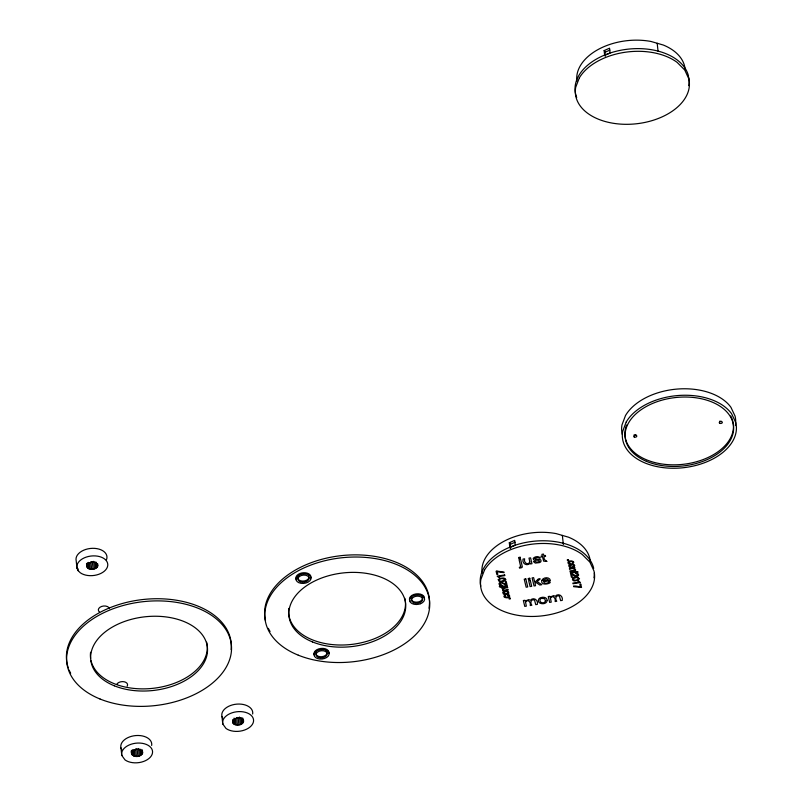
<?xml version="1.0" encoding="UTF-8"?>
<svg xmlns="http://www.w3.org/2000/svg" width="803" height="803" viewBox="0 0 803 803"><rect width="100%" height="100%" fill="white"/><g stroke="black" fill="none" stroke-linecap="round" stroke-linejoin="round"><path stroke-width="1.2" d="M97.504 566.737C99.09 561.167 89.274 560.936 87.115 564.81C85.519 570.371 95.346 570.612 97.504 566.737L97.153 563.495M131.562 753.826C131.471 748.486 142.201 747.483 142.633 752.983C141.017 757.942 130.688 757.922 131.331 751.668M243.279 722.459C244.875 716.898 235.048 716.657 232.89 720.542C231.304 726.103 241.121 726.344 243.279 722.459L242.817 718.153M604.137 50.589L609.537 48.19L610.059 53.048L604.669 55.447L604.137 50.589L605.562 52.014L609.868 50.097M509.313 542.748L514.713 540.349L515.235 545.207L509.845 547.606L509.313 542.748L510.738 544.163L515.044 542.246M78.142 570.682L80.25 572.74A15.548 9.827 -6.2 0 0 105.564 570.01A15.548 9.827 -6.2 0 0 95.296 555.907A15.548 9.827 -6.2 0 0 76.998 568.283L78.142 570.682L77.911 568.524M604.669 55.447L605.372 56.15L604.84 51.302M509.845 547.606L510.547 548.308L510.015 543.45M252.664 714.008A15.548 9.827 -6.2 0 0 236.895 704.121A15.548 9.827 -6.2 0 0 221.959 716.457L222.722 718.063M222.782 724.015L226.024 728.472A15.548 9.827 -6.2 0 0 251.349 725.741A15.548 9.827 -6.2 0 0 241.081 711.629A15.548 9.827 -6.2 0 0 222.782 724.015L221.959 716.457M151.667 745.445A15.548 9.827 -6.2 0 0 135.898 735.558A15.548 9.827 -6.2 0 0 120.962 747.904L121.725 749.5M121.785 755.452L125.027 759.909A15.548 9.827 -6.2 0 0 150.342 757.179A15.548 9.827 -6.2 0 0 140.073 743.076A15.548 9.827 -6.2 0 0 121.785 755.452L120.962 747.904M657.185 43.262L658.048 51.231M562.361 535.41L563.345 544.524M243.399 719.388L243.63 721.546M241.994 717.922L242.576 723.322M240.86 717.581L241.562 724.055M239.495 717.059L240.318 724.617M238.089 717.41L238.913 724.958M236.634 717.521L237.457 725.069M235.339 718.464L236.042 724.938M234.064 718.103L234.767 724.577M233.251 719.679L233.723 723.995M232.619 720.01L232.97 723.252M142.372 749.902L142.633 752.983M141.93 750.664L142.282 753.907M140.987 749.37L141.579 754.76M139.863 749.018L140.565 755.493M138.497 748.496L139.31 756.055M137.915 756.396L137.092 748.848L135.637 748.958L136.46 756.506M134.342 749.902L135.045 756.376M133.067 749.54L133.77 756.014M132.134 750.042L132.716 755.432M131.612 751.457L131.963 754.69M131.301 750.745L131.541 752.903M97.615 563.656L97.856 565.814M96.209 562.2L96.792 567.591M95.075 561.849L95.788 568.323M93.71 561.337L94.533 568.885M93.138 569.227L92.315 561.678L90.859 561.789L91.672 569.347M89.565 562.742L90.267 569.207M88.29 562.371L88.992 568.845M87.356 562.873L87.939 568.273M86.834 564.288L87.186 567.52M86.523 563.576L86.784 566.657M76.998 568.283L76.185 560.735A15.548 9.827 -6.2 0 1 92.475 548.319A15.548 9.827 -6.2 0 1 106.367 559.992M576.705 97.474A57.264 36.185 -6.2 0 1 621.05 50.198A57.264 36.185 -6.2 0 1 688.532 76.185M688.773 77.339A57.264 36.185 -6.2 0 1 688.753 85.65M576.875 81.153A54.463 34.419 -6.2 0 1 650.992 41.465L663.368 45.058A54.463 34.419 -6.2 0 1 685.17 69.7M594.31 573.031A57.264 36.185 -6.2 0 1 593.929 577.799M480.796 586.2A57.264 36.185 -6.2 0 1 528.976 541.874A57.264 36.185 -6.2 0 1 593.708 568.333M482.051 573.312A54.463 34.419 -6.2 0 1 556.168 533.614L568.544 537.207A54.463 34.419 -6.2 0 1 590.346 561.859M733.119 422.769A54.463 34.419 -6.2 0 1 678.706 464.696A54.463 34.419 -6.2 0 1 625.376 429.153M625.617 428.109A54.463 34.419 -6.2 0 1 626.621 424.978M730.72 415.944A54.463 34.419 -6.2 0 1 732.878 421.615M622.265 434.433A57.264 36.185 -6.2 0 1 621.954 424.978L625.497 415.542A57.264 36.185 -6.2 0 1 677.461 389.043A57.264 36.185 -6.2 0 1 730.911 407.272L735.066 416.105A57.264 36.185 -6.2 0 1 735.377 425.57M635.936 434.784A1.536 0.974 -6.2 0 1 634.069 434.875M721.184 421.194A1.536 0.974 -6.2 0 1 719.659 421.184M70.674 673.245A82.749 52.295 -6.2 0 1 69.118 670.033M68.275 667.855A82.749 52.295 -6.2 0 1 142.733 599.54A82.749 52.295 -6.2 0 1 231.123 649.577M99.542 612.037A5.601 3.543 -6.2 0 1 101.68 606.426A5.601 3.543 -6.2 0 1 109.429 608.654M116.806 684.216A5.601 3.543 -6.2 0 1 124.043 681.737A5.601 3.543 -6.2 0 1 127.195 686.143M206.652 642.209A58.659 37.079 -6.2 0 1 157.508 687.709A58.659 37.079 -6.2 0 1 91.04 660.749M90.598 658.37A58.659 37.079 -6.2 0 1 90.578 652.277M404.853 598.345A58.659 37.079 -6.2 0 1 349.044 644.679A58.659 37.079 -6.2 0 1 288.779 608.413M270.089 631.459A82.749 52.295 -6.2 0 1 268.312 628.327M265.502 620.699A82.749 52.295 -6.2 0 1 345.571 555.244A82.749 52.295 -6.2 0 1 428.973 608.212M410.092 601.025A7.558 4.778 -6.2 0 1 415.944 593.919A7.558 4.778 -6.2 0 1 424.396 598.867M314.625 655.609A7.558 4.778 -6.2 0 1 313.963 653.481L314.234 652.367A7.558 4.778 -6.2 0 1 323.087 648.392A7.558 4.778 -6.2 0 1 328.939 653.441M310.37 578.913A7.558 4.778 -6.2 0 0 308.784 573.844L307.419 573.232A7.558 4.778 -6.2 0 0 298.445 574.255A7.558 4.778 -6.2 0 0 296.528 579.977M422.077 596.85A5.601 3.543 -6.2 0 1 418.493 601.919A5.601 3.543 -6.2 0 1 411.437 599.49M411.407 598.566A5.601 3.543 -6.2 0 1 411.758 597.643M325.857 650.691A5.601 3.543 -6.2 0 1 323.719 656.292A5.601 3.543 -6.2 0 1 315.97 654.064M315.94 653.14A5.601 3.543 -6.2 0 1 316.292 652.217M308.513 575.791A5.601 3.543 -6.2 0 1 302.761 581.121A5.601 3.543 -6.2 0 1 298.907 575.721M504.696 596.197L505.77 597.241L508.59 596.719A1.174 0.743 -6.2 0 0 509.012 596.157L507.446 595.254L507.305 594.682L508.309 594.702A1.957 1.235 -6.2 0 1 509.333 595.093C511.862 599.711 499.546 597.542 505.559 594.963L504.696 596.197M572.951 562.14L572.077 563.746C578.09 561.167 565.784 558.998 568.303 563.626A1.957 1.235 -6.2 0 0 569.327 564.007L570.341 564.027L570.2 563.455L568.624 562.552A1.174 0.743 -6.2 0 1 569.056 561.99L571.877 561.468L572.951 562.14M505.027 579.375C497.88 584.945 497.187 575.982 505.027 579.375M572.619 579.053C578.341 583.359 581.723 574.075 572.619 579.053M499.888 583.61L500.189 584.484L502.086 585.287C500.369 586.23 497.649 583.911 499.747 582.617A2.299 1.455 -6.2 0 1 500.891 582.215L505.91 584.112L505.298 581.533L506.191 581.392L506.964 584.624C504.274 585.849 502.146 581.131 499.888 583.61M577.759 574.707C576.193 578.009 573.252 572.82 570.682 574.085L571.455 577.317L572.348 577.176L571.726 574.607L576.745 576.494A2.299 1.455 -6.2 0 0 577.899 576.092C579.997 574.807 577.267 572.479 575.56 573.422L577.759 574.707M525.543 602.039L526.336 606.145L524.76 606.395L523.355 600.524L524.911 600.273L525.112 601.106L528.695 599.62L530.381 600.222C533.333 596.82 538.482 599.761 537.368 604.378L535.731 604.639L534.517 600.082C531.225 598.436 529.679 602.852 531.857 605.261L530.251 605.522C531.315 602.24 527.591 598.506 525.543 602.039M543.48 580.178L543.43 580.9L548.63 580.067L546.321 578.682L543.48 580.178M550.436 598.054L551.229 602.16L549.654 602.411L548.248 596.529L549.804 596.288L550.005 597.121L553.588 595.625L555.285 596.227C558.226 592.825 563.375 595.766 562.261 600.383L560.624 600.644L559.41 596.087C556.118 594.441 554.582 598.857 556.75 601.266L555.144 601.527C556.208 598.245 552.494 594.511 550.436 598.054M547.144 600.343C546.923 605.813 535.42 604.237 539.014 598.747A3.925 2.479 -6.2 0 1 541.071 597.562C543.34 596.78 547.084 597.332 547.144 600.343M534.708 558.386C535.38 560.705 542.356 557.653 540.901 561.628A3.051 1.927 -6.2 0 1 539.465 562.612L535.27 563.084L533.413 561.588L534.928 561.337L536.996 562.261L539.596 561.317C539.235 558.657 532.78 562.09 533.182 558.426C534.657 556.439 538.853 555.756 540.278 558.055L537.458 557.573L534.708 558.386M541.834 580.428C540.017 587.304 554.632 582.496 548.951 581.643C548.178 583.741 544.263 584.052 543.571 581.693L550.436 580.589C549.744 576.554 543.109 577.076 541.834 580.428M529.789 561.779C528.434 566.005 523.285 562.762 524.63 558.808L523.024 559.069C521.759 563.947 527.481 566.617 530.291 563.094L530.482 563.967L531.977 563.726L530.572 557.854L528.996 558.105L529.789 561.779M503.059 592.624L503.17 593.628A2.359 1.486 -6.2 0 0 504.154 594.35C512.615 595.856 507.777 587.435 503.059 592.624M574.647 565.764C570.702 571.636 564.439 562.923 573.483 564.358A2.359 1.486 -6.2 0 1 574.476 565.081L574.647 565.764M314.354 653.441L314.083 654.565A7.558 4.778 -6.2 0 0 324.583 658.47A7.558 4.778 -6.2 0 0 326.57 650.33A7.558 4.778 -6.2 0 0 314.354 653.441M508.229 592.724L507.165 593.638L504.706 593.849A1.305 0.823 -6.2 0 1 503.953 593.407C503.431 591.51 507.938 590.898 508.229 592.724M569.468 565.754C569.207 567.882 574.286 567.259 573.683 565.302A1.305 0.823 -6.2 0 0 572.94 564.86L569.468 565.754M502.156 588.569L503.3 590.235L502.628 590.928L508.259 590.024L508.118 589.432C502.778 591.871 500.58 587.184 507.717 587.756L507.566 587.154L502.156 588.569M575.58 569.829L573.683 570.983L570.07 571.555L569.929 570.953C577.066 571.525 574.858 566.838 569.528 569.277L569.387 568.685L575.008 567.781L574.346 568.474L575.58 569.829M545.468 600.835C544.956 604.368 538.231 602.862 540.248 599.249A2.178 1.375 -6.2 0 1 541.523 598.376L544.665 598.667L545.468 600.835M498.272 579.636C498.161 582.988 504.665 581.854 505.91 579.646C504.916 576.865 500.068 578.06 498.272 579.636M579.505 578.672C569.949 586.17 570.25 572.158 579.505 578.672M626.199 422.017L622.656 431.452A57.264 36.185 -6.2 0 0 680.573 467.978A57.264 36.185 -6.2 0 0 735.769 422.579L731.613 413.746A57.264 36.185 -6.2 0 0 678.164 395.518A57.264 36.185 -6.2 0 0 626.199 422.017M579.344 77.851L575.701 87.286A57.264 36.185 -6.2 0 0 633.206 124.074A57.264 36.185 -6.2 0 0 688.823 78.875L684.758 70.022L677.13 62.373A57.264 36.185 -6.2 0 0 579.344 77.851M484.52 570.01L480.877 579.435A57.264 36.185 -6.2 0 0 538.381 616.222A57.264 36.185 -6.2 0 0 593.999 571.033L589.934 562.18L582.305 554.532A57.264 36.185 -6.2 0 0 484.52 570.01M520.705 566.747L519.35 567.299L519.551 568.153L521.458 567.731A1.696 1.074 -6.2 0 0 522.321 566.767L520.655 559.47L519.089 559.721L520.705 566.747M538.191 579.184L534.748 582.326L533.624 577.648L532.108 577.889L534.035 585.949L535.551 585.698L535.029 583.5L536.163 582.526L539.797 585.026L541.804 584.694L537.137 581.633L540.198 578.863L538.191 579.184M420.581 603.695L418.945 604.207A7.558 4.778 -6.2 0 1 409.681 599.239A7.558 4.778 -6.2 0 1 421.575 595.545A7.558 4.778 -6.2 0 1 420.581 603.695M546.793 561.347L543.651 561.167L542.497 556.78L541.222 556.981L541.031 556.178L542.306 555.977L541.915 554.331L543.501 554.08L543.892 555.716L545.388 555.475L545.588 556.288L544.093 556.529C543.501 559.902 545.618 560.333 546.793 561.347M520.133 557.262L518.557 557.513L518.828 558.657L520.404 558.406L520.133 557.262M496.916 571.124L496.093 571.254L496.876 574.526L497.82 574.376L497.198 571.776L504.103 572.669L503.953 572.017L496.916 571.124M568.414 559.651L567.269 559.842L567.43 560.524L568.574 560.343L568.414 559.651M504.655 574.958L497.167 576.152L499.014 577.668L499.747 577.548L499.476 576.444L504.806 575.59L504.655 574.958M525.804 578.903L524.229 579.154L526.156 587.214L527.732 586.953L525.804 578.903M529.769 578.26L528.163 578.521L528.434 579.636L530.03 579.385L529.769 578.26M575.801 571.194L570.321 572.579L570.461 573.171L575.309 572.388L575.45 572.981L576.062 572.278C578.531 573.141 579.063 571.104 575.912 571.686L575.801 571.194M530.291 580.479L528.695 580.73L530.09 586.581L531.696 586.32L530.291 580.479M500.098 586.06C497.89 586.24 500.831 588.037 501.724 587.023L501.845 587.515L507.325 586.13L507.185 585.538L502.337 586.32L502.186 585.728L500.841 586.541L500.098 586.06M578.622 581.041L577.899 581.161L578.16 582.265L572.84 583.119L572.991 583.751L580.479 582.556L578.622 581.041M580.77 584.183L579.816 584.333L580.439 586.933L575.771 586.049L573.533 586.039L573.693 586.692L581.553 587.455L580.77 584.183M510.206 598.185L509.062 598.365L509.232 599.058L510.377 598.867L510.206 598.185M308.894 574.918L307.539 574.306A7.558 4.778 -6.2 0 0 296.026 578.551A7.558 4.778 -6.2 0 0 305.943 583.008A7.558 4.778 -6.2 0 0 308.894 574.918M719.9 423.342A1.536 0.974 -6.2 0 0 722.329 422.508A1.536 0.974 -6.2 0 0 720.191 421.635A1.536 0.974 -6.2 0 0 719.9 423.342M646.375 461.313A54.463 34.419 -6.2 0 0 733.179 432.727A54.463 34.419 -6.2 0 0 658.55 401.199A54.463 34.419 -6.2 0 0 646.375 461.313M634.3 437.033A1.536 0.974 -6.2 0 0 636.789 436.27A1.536 0.974 -6.2 0 0 634.731 435.336A1.536 0.974 -6.2 0 0 634.3 437.033M114.337 685.812A58.659 37.079 -6.2 0 0 207.164 654.064A58.659 37.079 -6.2 0 0 125.75 621.04A58.659 37.079 -6.2 0 0 114.337 685.812M100.064 699.022A82.749 52.295 -6.2 0 0 231.013 654.234A82.749 52.295 -6.2 0 0 116.164 607.66A82.749 52.295 -6.2 0 0 100.064 699.022M298.264 655.168A82.749 52.295 -6.2 0 0 429.214 610.37A82.749 52.295 -6.2 0 0 314.364 563.796A82.749 52.295 -6.2 0 0 298.264 655.168M312.538 641.948A58.659 37.079 -6.2 0 0 405.364 610.2A58.659 37.079 -6.2 0 0 323.95 577.176A58.659 37.079 -6.2 0 0 312.538 641.948M413.756 602.752A5.601 3.543 -6.2 0 0 422.619 599.721A5.601 3.543 -6.2 0 0 414.85 596.569A5.601 3.543 -6.2 0 0 413.756 602.752M318.289 657.336A5.601 3.543 -6.2 0 0 327.152 654.304A5.601 3.543 -6.2 0 0 319.383 651.153A5.601 3.543 -6.2 0 0 318.289 657.336M300.192 581.693A5.601 3.543 -6.2 0 0 309.055 578.662A5.601 3.543 -6.2 0 0 301.286 575.51A5.601 3.543 -6.2 0 0 300.192 581.693"/></g></svg>
